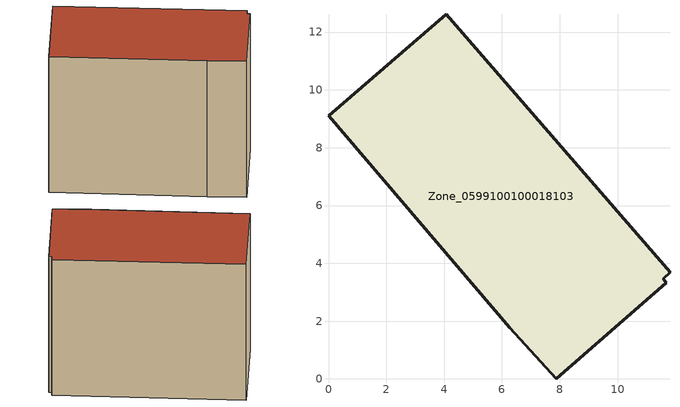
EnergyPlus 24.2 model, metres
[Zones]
Zone_0599100100018103
 floor ground (C_G): 6.28,1.78 0,9.1 4.07,12.62 11.81,3.69 11.57,3.46 11.69,3.32 7.88,0 z3.01
 wall outside (C_F): 11.69,3.32 11.57,3.46 11.81,3.69 4.07,12.62 0,9.1 6.28,1.78 7.88,0 11.69,3.32 z3.01:13.04
 roof outside (C_R): 11.81,3.69 4.07,12.62 0,9.1 6.28,1.78 7.88,0 11.69,3.32 11.57,3.46 z13.04
[BUILDING]
Pand.0599100100018103: North Axis=0; Terrain=City; Loads Convergence Tolerance Value=0.04; Temperature Convergence Tolerance Value=0.4; Solar Distribution=FullExterior; Maximum Number of Warmup Days=25; Minimum Number of Warmup Days=1
[Site:Location]
Rotterdam.The.Hague.AP_ZH_NLD Design_Conditions: Latitude=51.96; Longitude=4.45; Time Zone=1; Elevation=-4.5
[SITE:GROUNDTEMPERATURE:BUILDINGSURFACE]
18, 18, 18, 18, 18, 18, 18, 18, 18, 18, 18, 18
[MATERIAL] Thermal Absorptance=0.9; Solar Absorptance=0.7; Visible Absorptance=0.7
Name | Roughness | Thickness | Conductivity | Density | Specific Heat
G.TI.2015-2018 | MediumSmooth | 0.15 | 0.0428571 | 540 | 1210
F.TI.2015-2018 | Rough | 0.3 | 0.0666667 | 1920 | 840
R.TI.2015-2018 | MediumRough | 0.2 | 0.0333333 | 1500 | 1000
[CONSTRUCTION]
C_G: G.TI.2015-2018
C_F: F.TI.2015-2018
C_R: R.TI.2015-2018
[ZONE]
Zone_0599100100018103: Type=1; Multiplier=1; Ceiling Height=Autocalculate; Volume=Autocalculate; Floor Area=autocalculate; Part of Total Floor Area=Yes
[ZONEINFILTRATION:DESIGNFLOWRATE]
Infil_Zone_0599100100018103: Zone or ZoneList or Space or SpaceList=Zone_0599100100018103; Schedule=AlwaysOn; Design Flow Rate Calculation Method=Flow/Area; Flow Rate per Floor Area=0.0015; Constant Term Coefficient=1; Temperature Term Coefficient=0; Velocity Term Coefficient=0; Velocity Squared Term Coefficient=0
[HVACTEMPLATE:ZONE:IDEALLOADSAIRSYSTEM]
Zone_0599100100018103: Maximum Heating Supply Air Temperature=50; Minimum Cooling Supply Air Temperature=13; Maximum Heating Supply Air Humidity Ratio=0.0156; Minimum Cooling Supply Air Humidity Ratio=0.0077; Heating Limit=NoLimit; Cooling Limit=NoLimit; Dehumidification Control Type=ConstantSensibleHeatRatio; Cooling Sensible Heat Ratio=0.7; Dehumidification Setpoint=60; Humidification Control Type=None; Humidification Setpoint=30; Outdoor Air Method=None; Outdoor Air Flow Rate per Person=0.00944; Outdoor Air Flow Rate per Zone Floor Area=0; Outdoor Air Flow Rate per Zone=0; Demand Controlled Ventilation Type=None; Outdoor Air Economizer Type=NoEconomizer; Heat Recovery Type=None; Sensible Heat Recovery Effectiveness=0.7; Latent Heat Recovery Effectiveness=0.65
[ZONECONTROL:THERMOSTAT]
ThermostatControl_Zone_0599100100018103: Zone or ZoneList=Zone_0599100100018103; Control Type Schedule=DualSetpointControlType; Control 1=Thermostat_Zone_0599100100018103; Temperature Difference Between Cutout And Setpoint=0
[THERMOSTATSETPOINT:DUALSETPOINT]
Thermostat_Zone_0599100100018103: Heating Setpoint Temperature Schedule=HeatingSetpoint_Zone_0599100100018103; Cooling Setpoint Temperature Schedule=CoolingSetpoint_Zone_0599100100018103
[SCHEDULE:COMPACT]
HeatingSetpoint_Zone_0599100100018103: Through: 12/31, For: AllDays, Until: 24:00, 21
CoolingSetpoint_Zone_0599100100018103: Through: 12/31, For: AllDays, Until: 24:00, 24
DualSetpointControlType: Through: 12/31, For: AllDays, Until: 24:00, 4
AlwaysOn: Through: 12/31, For: AllDays, Until: 24:00, 1
